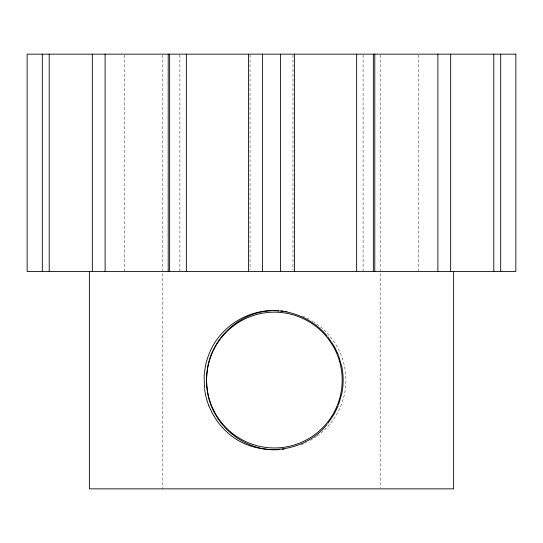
<?xml version="1.0" encoding="UTF-8"?>
<svg xmlns="http://www.w3.org/2000/svg" width="543" height="543" viewBox="0 0 543 543"><rect width="100%" height="100%" fill="white"/><g stroke="black" fill="none" stroke-linecap="round" stroke-linejoin="round"><path stroke-width="0.41" stroke-dasharray="2.71 2.04" d="M317.193 435.995C332.431 424.952 342.966 407.589 345.362 388.89A50.112 37.033 90 0 0 345.362 371.46C342.796 351.423 330.87 332.94 313.874 322.08M316.637 436.416L309.802 440.719M305.234 443.074L306.272 442.552M301.182 444.812L304.555 443.366M302.532 316.114L305.234 317.275M306.795 318.062L309.171 319.257M311.845 320.832L313.182 321.619M418.734 54.999L418.734 271.5M380.161 54.999L380.161 488.001M363.104 54.999L363.104 271.5M292.962 54.999L292.962 269.81M250.038 54.999L250.038 269.81M179.896 54.999L179.896 271.5M162.839 54.999L162.839 488.849M124.266 54.999L124.266 271.5"/><path stroke-width="0.81" d="M338.547 404.82L341.907 393.2A63.076 57.891 90 0 0 341.907 367.149L338.547 355.529M338.208 405.764L334.44 413.664L327.782 423.486M327.001 424.483C302.974 454.783 253.262 458.367 225.712 430.85A70.264 67.475 -90 0 1 217.132 421.035L212.503 413.664L208.824 405.764M271.079 310.793C238.737 312.198 210.379 339.314 207.114 371.46A57.049 45.653 90 0 0 207.114 388.89C210.508 424.192 244.452 452.665 279.828 449.556M282.007 449.346L284.193 449.142M273.143 310.657C293.654 310.596 313.902 320.078 327.001 335.859M278.566 310.766C248.979 308.18 219.236 326.75 208.824 354.586A66.945 62.988 90 0 0 205.213 367.149L204.134 375.81L204.453 387.96M280.941 310.901L283.378 311.125M285.55 311.417L286.914 311.634M327.782 336.857L334.44 346.685L338.208 354.586M204.535 388.89L205.213 393.2A66.945 62.988 -90 0 0 208.824 405.764M206.571 380.086L206.611 382.218A67.902 67.8 81.2 0 0 309.537 438.147A67.902 67.8 81.2 0 0 307.643 320.913A67.902 67.8 81.2 0 0 206.578 380.046M500.707 54.151L500.707 271.5M493.791 54.151L493.791 271.5M453.636 271.5L453.636 488.849L89.364 488.849L89.364 271.5M450.676 54.151L450.676 271.5M437.889 54.151L437.889 271.5M374.785 54.151L374.785 271.5M373.36 54.151L373.36 271.5M356.656 54.151L356.656 271.5M294.591 54.151L294.591 271.5M280.541 54.151L280.541 271.5M262.459 54.151L262.459 271.5M248.409 54.151L248.409 271.5M186.344 54.151L186.344 271.5M169.64 54.151L169.64 271.5M168.215 54.151L168.215 271.5M105.111 54.151L105.111 271.5M92.324 54.151L92.324 271.5M49.209 54.151L49.209 271.5M42.293 54.151L42.293 271.5M515.85 54.151L27.15 54.151L27.15 271.5L515.85 271.5L515.85 54.151"/></g></svg>
